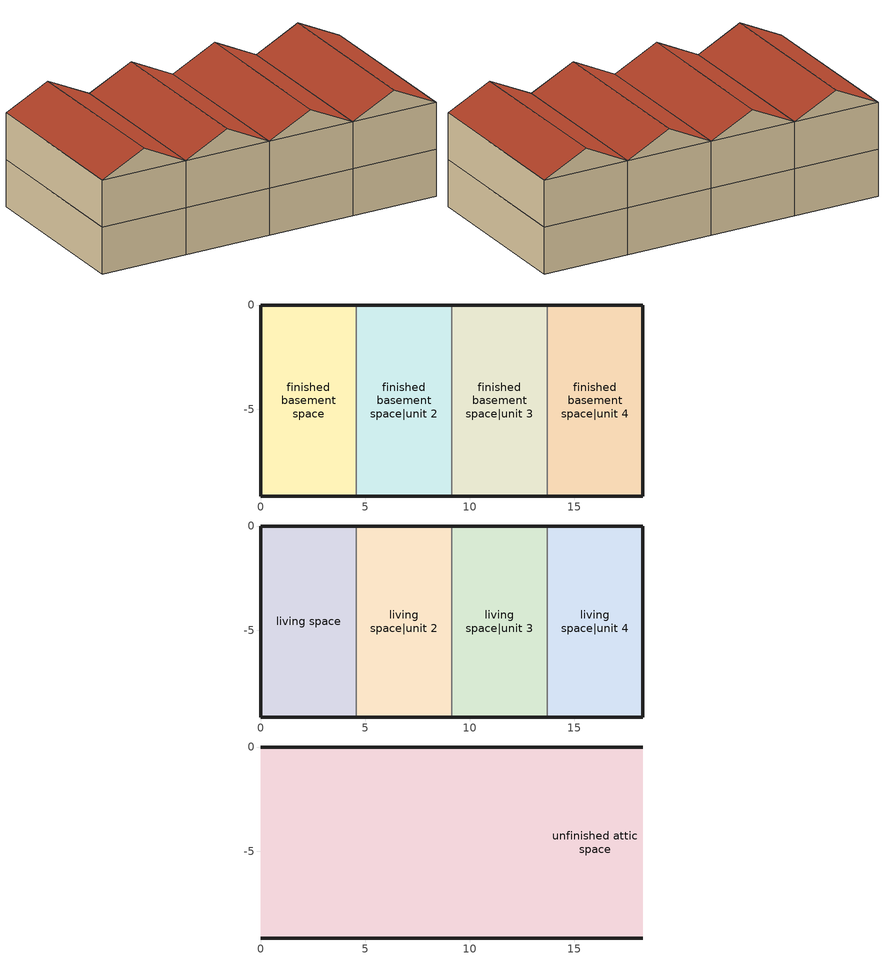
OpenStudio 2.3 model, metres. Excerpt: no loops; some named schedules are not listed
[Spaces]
finished basement space
 floor ground: 0,-9.14 0,0 4.57,0 4.57,-9.14 z-2.44
 wall ground: 4.57,0 0,0 0,-9.14 4.57,-9.14 z-2.44:0
 wall to finished basement space|unit 2: 4.57,-9.14 4.57,0 z-2.44:0
finished basement space|unit 2
 floor ground: 4.57,-9.14 4.57,0 9.14,0 9.14,-9.14 z-2.44
 wall ground: 9.14,0 4.57,0 / 4.57,-9.14 9.14,-9.14 z-2.44:0
 wall to finished basement space|unit 3: 9.14,-9.14 9.14,0 z-2.44:0
finished basement space|unit 3
 floor ground: 9.14,-9.14 9.14,0 13.72,0 13.72,-9.14 z-2.44
 wall ground: 13.72,0 9.14,0 / 9.14,-9.14 13.72,-9.14 z-2.44:0
 wall to finished basement space|unit 4: 13.72,-9.14 13.72,0 z-2.44:0
finished basement space|unit 4
 floor ground: 13.72,-9.14 13.72,0 18.29,0 18.29,-9.14 z-2.44
 wall ground: 13.72,-9.14 18.29,-9.14 18.29,0 13.72,0 z-2.44:0
living space
 floor to finished basement space: 0,-9.14 0,0 4.57,0 4.57,-9.14 z0
 wall outside: 4.57,0 0,0 0,-9.14 4.57,-9.14 z0:2.44
 wall to living space|unit 2: 4.57,-9.14 4.57,0 z0:2.44
living space|unit 2
 floor to finished basement space|unit 2: 4.57,-9.14 4.57,0 9.14,0 9.14,-9.14 z0
 wall outside: 4.57,-9.14 9.14,-9.14 / 9.14,0 4.57,0 z0:2.44
 wall to living space|unit 3: 9.14,-9.14 9.14,0 z0:2.44
living space|unit 3
 floor to finished basement space|unit 3: 9.14,-9.14 9.14,0 13.72,0 13.72,-9.14 z0
 wall outside: 9.14,-9.14 13.72,-9.14 / 13.72,0 9.14,0 z0:2.44
 wall to living space|unit 4: 13.72,-9.14 13.72,0 z0:2.44
living space|unit 4
 floor to finished basement space|unit 4: 13.72,-9.14 13.72,0 18.29,0 18.29,-9.14 z0
 wall outside: 13.72,-9.14 18.29,-9.14 18.29,0 13.72,0 z0:2.44
unfinished attic space
 floor to living space: 0,-9.14 0,0 4.57,0 4.57,-9.14 z2.44
 floor to living space|unit 2: 4.57,-9.14 4.57,0 9.14,0 9.14,-9.14 z2.44
 floor to living space|unit 3: 9.14,-9.14 9.14,0 13.72,0 13.72,-9.14 z2.44
 floor to living space|unit 4: 13.72,-9.14 13.72,0 18.29,0 18.29,-9.14 z2.44
 wall outside: 2.29,-9.14,3.58 0,-9.14,2.44 4.57,-9.14,2.44; 2.29,0,3.58 4.57,0,2.44 0,0,2.44; 6.86,0,3.58 9.14,0,2.44 4.57,0,2.44; 6.86,-9.14,3.58 4.57,-9.14,2.44 9.14,-9.14,2.44; 11.43,0,3.58 13.72,0,2.44 9.14,0,2.44; 11.43,-9.14,3.58 9.14,-9.14,2.44 13.72,-9.14,2.44; 16,0,3.58 18.29,0,2.44 13.72,0,2.44; 16,-9.14,3.58 13.72,-9.14,2.44 18.29,-9.14,2.44
 roof outside: 2.29,0,3.58 0,0,2.44 0,-9.14,2.44 2.29,-9.14,3.58; 2.29,-9.14,3.58 4.57,-9.14,2.44 4.57,0,2.44 2.29,0,3.58; 6.86,-9.14,3.58 9.14,-9.14,2.44 9.14,0,2.44 6.86,0,3.58; 6.86,0,3.58 4.57,0,2.44 4.57,-9.14,2.44 6.86,-9.14,3.58; 11.43,-9.14,3.58 13.72,-9.14,2.44 13.72,0,2.44 11.43,0,3.58; 11.43,0,3.58 9.14,0,2.44 9.14,-9.14,2.44 11.43,-9.14,3.58; 16,-9.14,3.58 18.29,-9.14,2.44 18.29,0,2.44 16,0,3.58; 16,0,3.58 13.72,0,2.44 13.72,-9.14,2.44 16,-9.14,3.58
[Schedule:Day]
residential clothes washer schedule allday319 3: 0, 50, 0, 1, 0, 0.0541508, 2, 10, 0, 2, 20, 0.0372864, 3, 20, 0, 3, 30, 0.047196, 24, 0, 0
residential clothes washer schedule allday320 3: 11, 30, 0, 11, 40, 0.0192764, 11, 50, 0.0620101, 12, 50, 0, 13, 0, 0.0436985, 17, 20, 0, 17, 30, 0.0558593, 24, 0, 0
residential clothes washer schedule allday321 3: 12, 10, 0, 12, 20, 0.0698895, 12, 30, 0.0481809, 24, 0, 0
residential clothes washer schedule allday322 3: 13, 50, 0, 14, 0, 0.0472362, 24, 0, 0
residential clothes washer schedule allday323 3; residential clothes washer schedule allday336 3; residential clothes washer schedule allday338 3; residential clothes washer schedule allday340 3; residential clothes washer schedule allday342 3; residential clothes washer schedule allday346 3; residential clothes washer schedule allday348 3; residential clothes washer schedule allday350 3; residential clothes washer schedule allday356 3; residential clothes washer schedule allday360 3; residential clothes washer schedule allday362 3; residential clothes washer schedule allday365 3: 24, 0, 0
residential clothes washer schedule allday324 3: 19, 10, 0, 19, 20, 0.0581709, 24, 0, 0
residential clothes washer schedule allday325 3: 16, 0, 0, 16, 10, 0.0321005, 24, 0, 0
residential clothes washer schedule allday326 3: 11, 40, 0, 11, 50, 0.0271357, 12, 0, 0, 12, 10, 0.0583719, 12, 20, 0.045789, 24, 0, 0
residential clothes washer schedule allday327 3: 10, 10, 0, 10, 20, 0.0033166, 24, 0, 0
residential clothes washer schedule allday328 3: 7, 50, 0, 8, 0, 0.0341307, 9, 0, 0, 9, 10, 0.019397, 12, 40, 0, 12, 50, 0.0501307, 13, 0, 0.0936281, 24, 0, 0
residential clothes washer schedule allday329 3: 19, 30, 0, 19, 40, 0.0518794, 24, 0, 0
residential clothes washer schedule allday330 3: 10, 10, 0, 10, 20, 0.0380503, 17, 40, 0, 17, 50, 0.0287236, 20, 10, 0, 20, 20, 0.0440201, 24, 0, 0
residential clothes washer schedule allday331 3: 10, 40, 0, 10, 50, 0.0260905, 11, 0, 0.003196, 11, 30, 0, 11, 40, 0.0485025, 24, 0, 0
residential clothes washer schedule allday332 3: 12, 50, 0, 13, 0, 0.0505528, 14, 0, 0, 14, 10, 0.046191, 21, 30, 0, 21, 40, 0.0541508, 24, 0, 0
residential clothes washer schedule allday333 3: 15, 10, 0, 15, 20, 0.173447, 16, 20, 0, 16, 30, 0.0155578, 16, 40, 0.0179296, 21, 40, 0, 21, 50, 0.114754, 24, 0, 0
residential clothes washer schedule allday334 3: 9, 10, 0, 9, 20, 0.0259899, 17, 20, 0, 17, 30, 0.0651658, 24, 0, 0
residential clothes washer schedule allday335 3: 11, 10, 0, 11, 20, 0.0018492, 21, 10, 0, 21, 20, 0.0919799, 21, 30, 0.036603, 24, 0, 0
residential clothes washer schedule allday337 3: 11, 0, 0, 11, 10, 0.130593, 11, 20, 0.0374271, 12, 10, 0, 12, 20, 0.0348744, 12, 30, 0.032804, 24, 0, 0
residential clothes washer schedule allday339 3: 8, 30, 0, 8, 40, 0.0551759, 24, 0, 0
residential clothes washer schedule allday341 3: 10, 0, 0, 10, 10, 0.0607839, 19, 0, 0, 19, 10, 0.0817286, 24, 0, 0
residential clothes washer schedule allday343 3: 14, 20, 0, 14, 30, 0.026995, 24, 0, 0
residential clothes washer schedule allday344 3: 12, 40, 0, 12, 50, 0.037407, 14, 0, 0, 14, 10, 0.043598, 15, 50, 0, 16, 0, 0.0526231, 17, 10, 0, 17, 20, 0.0310754, 24, 0, 0
residential clothes washer schedule allday345 3: 8, 40, 0, 8, 50, 0.0568241, 24, 0, 0
residential clothes washer schedule allday347 3: 13, 20, 0, 13, 30, 0.0603618, 14, 40, 0, 14, 50, 0.0295879, 24, 0, 0
residential clothes washer schedule allday349 3: 7, 30, 0, 7, 40, 0.0428744, 11, 50, 0, 12, 0, 0.0153769, 24, 0, 0
residential clothes washer schedule allday351 3: 19, 30, 0, 19, 40, 0.0584121, 19, 50, 0.0619095, 24, 0, 0
residential clothes washer schedule allday352 3: 4, 50, 0, 5, 0, 0.0441809, 6, 0, 0, 6, 10, 0.0905326, 16, 10, 0, 16, 20, 0.0243618, 16, 30, 0.077005, 17, 30, 0, 17, 40, 0.165789, 18, 40, 0, 18, 50, 0.0278995, 19, 0, 0.0299698, 24, 0, 0
residential clothes washer schedule allday353 3: 0, 20, 0, 0, 30, 0.0154573, 19, 30, 0, 19, 40, 0.0522613, 24, 0, 0
residential clothes washer schedule allday354 3: 8, 10, 0, 8, 20, 0.0614472, 24, 0, 0
residential clothes washer schedule allday355 3: 11, 40, 0, 11, 50, 0.102513, 12, 50, 0, 13, 0, 0.0329447, 13, 10, 0.0474372, 24, 0, 0
residential clothes washer schedule allday357 3: 15, 0, 0, 15, 10, 0.0420302, 16, 20, 0, 16, 30, 0.0640402, 16, 40, 0.0056482, 17, 40, 0, 17, 50, 0.0422111, 18, 0, 0, 18, 10, 0.0027136, 24, 0, 0
residential clothes washer schedule allday358 3: 5, 30, 0, 5, 40, 0.0040804, 7, 40, 0, 7, 50, 0.0181307, 24, 0, 0
residential clothes washer schedule allday359 3: 12, 30, 0, 12, 40, 0.0456683, 12, 50, 0.0812061, 13, 40, 0, 13, 50, 0.0711357, 14, 0, 0.0338894, 14, 10, 0.0077186, 21, 0, 0, 21, 10, 0.0262512, 24, 0, 0
residential clothes washer schedule allday361 3: 19, 40, 0, 19, 50, 0.0818492, 20, 0, 0.174834, 24, 0, 0
residential clothes washer schedule allday363 3: 7, 20, 0, 7, 30, 0.0748141, 11, 10, 0, 11, 20, 0.009608, 24, 0, 0
residential clothes washer schedule allday364 3: 7, 50, 0, 8, 0, 0.0975276, 8, 10, 0.0544121, 16, 20, 0, 16, 30, 0.052, 24, 0, 0
[Schedule:Rule] Apply Sunday=Yes; Apply Monday=Yes; Apply Tuesday=Yes; Apply Wednesday=Yes; Apply Thursday=Yes; Apply Friday=Yes; Apply Saturday=Yes; Date Specification Type=SpecificDates
Name | Schedule Ruleset | Rule Order | Day Schedule | Specific Month 1 | Specific Day 1
residential clothes washer schedule allday ruleset1 1 | residential clothes washer schedule 1 | 364 | residential clothes washer schedule allday1 1 | 1 | 1
residential clothes washer schedule allday ruleset2 1 | residential clothes washer schedule 1 | 363 | residential clothes washer schedule allday2 1 | 1 | 2
residential clothes washer schedule allday ruleset3 1 | residential clothes washer schedule 1 | 362 | residential clothes washer schedule allday3 1 | 1 | 3
residential clothes washer schedule allday ruleset4 1 | residential clothes washer schedule 1 | 361 | residential clothes washer schedule allday4 1 | 1 | 4
residential clothes washer schedule allday ruleset5 1 | residential clothes washer schedule 1 | 360 | residential clothes washer schedule allday5 1 | 1 | 5
residential clothes washer schedule allday ruleset6 1 | residential clothes washer schedule 1 | 359 | residential clothes washer schedule allday6 1 | 1 | 6
residential clothes washer schedule allday ruleset7 1 | residential clothes washer schedule 1 | 358 | residential clothes washer schedule allday7 1 | 1 | 7
residential clothes washer schedule allday ruleset8 1 | residential clothes washer schedule 1 | 357 | residential clothes washer schedule allday8 1 | 1 | 8
residential clothes washer schedule allday ruleset9 1 | residential clothes washer schedule 1 | 356 | residential clothes washer schedule allday9 1 | 1 | 9
residential clothes washer schedule allday ruleset10 1 | residential clothes washer schedule 1 | 355 | residential clothes washer schedule allday10 1 | 1 | 10
residential clothes washer schedule allday ruleset11 1 | residential clothes washer schedule 1 | 354 | residential clothes washer schedule allday11 1 | 1 | 11
residential clothes washer schedule allday ruleset12 1 | residential clothes washer schedule 1 | 353 | residential clothes washer schedule allday12 1 | 1 | 12
residential clothes washer schedule allday ruleset13 1 | residential clothes washer schedule 1 | 352 | residential clothes washer schedule allday13 1 | 1 | 13
residential clothes washer schedule allday ruleset14 1 | residential clothes washer schedule 1 | 351 | residential clothes washer schedule allday14 1 | 1 | 14
residential clothes washer schedule allday ruleset15 1 | residential clothes washer schedule 1 | 350 | residential clothes washer schedule allday15 1 | 1 | 15
residential clothes washer schedule allday ruleset16 1 | residential clothes washer schedule 1 | 349 | residential clothes washer schedule allday16 1 | 1 | 16
residential clothes washer schedule allday ruleset17 1 | residential clothes washer schedule 1 | 348 | residential clothes washer schedule allday17 1 | 1 | 17
residential clothes washer schedule allday ruleset18 1 | residential clothes washer schedule 1 | 347 | residential clothes washer schedule allday18 1 | 1 | 18
residential clothes washer schedule allday ruleset19 1 | residential clothes washer schedule 1 | 346 | residential clothes washer schedule allday19 1 | 1 | 19
residential clothes washer schedule allday ruleset20 1 | residential clothes washer schedule 1 | 345 | residential clothes washer schedule allday20 1 | 1 | 20
residential clothes washer schedule allday ruleset21 1 | residential clothes washer schedule 1 | 344 | residential clothes washer schedule allday21 1 | 1 | 21
residential clothes washer schedule allday ruleset22 1 | residential clothes washer schedule 1 | 343 | residential clothes washer schedule allday22 1 | 1 | 22
residential clothes washer schedule allday ruleset23 1 | residential clothes washer schedule 1 | 342 | residential clothes washer schedule allday23 1 | 1 | 23
residential clothes washer schedule allday ruleset24 1 | residential clothes washer schedule 1 | 341 | residential clothes washer schedule allday24 1 | 1 | 24
residential clothes washer schedule allday ruleset25 1 | residential clothes washer schedule 1 | 340 | residential clothes washer schedule allday25 1 | 1 | 25
residential clothes washer schedule allday ruleset26 1 | residential clothes washer schedule 1 | 339 | residential clothes washer schedule allday26 1 | 1 | 26
residential clothes washer schedule allday ruleset27 1 | residential clothes washer schedule 1 | 338 | residential clothes washer schedule allday27 1 | 1 | 27
residential clothes washer schedule allday ruleset28 1 | residential clothes washer schedule 1 | 337 | residential clothes washer schedule allday28 1 | 1 | 28
residential clothes washer schedule allday ruleset29 1 | residential clothes washer schedule 1 | 336 | residential clothes washer schedule allday29 1 | 1 | 29
residential clothes washer schedule allday ruleset30 1 | residential clothes washer schedule 1 | 335 | residential clothes washer schedule allday30 1 | 1 | 30
residential clothes washer schedule allday ruleset31 1 | residential clothes washer schedule 1 | 334 | residential clothes washer schedule allday31 1 | 1 | 31
residential clothes washer schedule allday ruleset32 1 | residential clothes washer schedule 1 | 333 | residential clothes washer schedule allday32 1 | 2 | 1
residential clothes washer schedule allday ruleset33 1 | residential clothes washer schedule 1 | 332 | residential clothes washer schedule allday33 1 | 2 | 2
residential clothes washer schedule allday ruleset34 1 | residential clothes washer schedule 1 | 331 | residential clothes washer schedule allday34 1 | 2 | 3
residential clothes washer schedule allday ruleset35 1 | residential clothes washer schedule 1 | 330 | residential clothes washer schedule allday35 1 | 2 | 4
residential clothes washer schedule allday ruleset36 1 | residential clothes washer schedule 1 | 329 | residential clothes washer schedule allday36 1 | 2 | 5
residential clothes washer schedule allday ruleset37 1 | residential clothes washer schedule 1 | 328 | residential clothes washer schedule allday37 1 | 2 | 6
residential clothes washer schedule allday ruleset38 1 | residential clothes washer schedule 1 | 327 | residential clothes washer schedule allday38 1 | 2 | 7
residential clothes washer schedule allday ruleset39 1 | residential clothes washer schedule 1 | 326 | residential clothes washer schedule allday39 1 | 2 | 8
residential clothes washer schedule allday ruleset40 1 | residential clothes washer schedule 1 | 325 | residential clothes washer schedule allday40 1 | 2 | 9
residential clothes washer schedule allday ruleset41 1 | residential clothes washer schedule 1 | 324 | residential clothes washer schedule allday41 1 | 2 | 10
residential clothes washer schedule allday ruleset42 1 | residential clothes washer schedule 1 | 323 | residential clothes washer schedule allday42 1 | 2 | 11
residential clothes washer schedule allday ruleset43 1 | residential clothes washer schedule 1 | 322 | residential clothes washer schedule allday43 1 | 2 | 12
residential clothes washer schedule allday ruleset44 1 | residential clothes washer schedule 1 | 321 | residential clothes washer schedule allday44 1 | 2 | 13
residential clothes washer schedule allday ruleset45 1 | residential clothes washer schedule 1 | 320 | residential clothes washer schedule allday45 1 | 2 | 14
residential clothes washer schedule allday ruleset46 1 | residential clothes washer schedule 1 | 319 | residential clothes washer schedule allday46 1 | 2 | 15
residential clothes washer schedule allday ruleset47 1 | residential clothes washer schedule 1 | 318 | residential clothes washer schedule allday47 1 | 2 | 16
residential clothes washer schedule allday ruleset48 1 | residential clothes washer schedule 1 | 317 | residential clothes washer schedule allday48 1 | 2 | 17
residential clothes washer schedule allday ruleset49 1 | residential clothes washer schedule 1 | 316 | residential clothes washer schedule allday49 1 | 2 | 18
residential clothes washer schedule allday ruleset50 1 | residential clothes washer schedule 1 | 315 | residential clothes washer schedule allday50 1 | 2 | 19
residential clothes washer schedule allday ruleset51 1 | residential clothes washer schedule 1 | 314 | residential clothes washer schedule allday51 1 | 2 | 20
residential clothes washer schedule allday ruleset52 1 | residential clothes washer schedule 1 | 313 | residential clothes washer schedule allday52 1 | 2 | 21
residential clothes washer schedule allday ruleset53 1 | residential clothes washer schedule 1 | 312 | residential clothes washer schedule allday53 1 | 2 | 22
residential clothes washer schedule allday ruleset54 1 | residential clothes washer schedule 1 | 311 | residential clothes washer schedule allday54 1 | 2 | 23
residential clothes washer schedule allday ruleset55 1 | residential clothes washer schedule 1 | 310 | residential clothes washer schedule allday55 1 | 2 | 24
residential clothes washer schedule allday ruleset56 1 | residential clothes washer schedule 1 | 309 | residential clothes washer schedule allday56 1 | 2 | 25
residential clothes washer schedule allday ruleset57 1 | residential clothes washer schedule 1 | 308 | residential clothes washer schedule allday57 1 | 2 | 26
residential clothes washer schedule allday ruleset58 1 | residential clothes washer schedule 1 | 307 | residential clothes washer schedule allday58 1 | 2 | 27
residential clothes washer schedule allday ruleset59 1 | residential clothes washer schedule 1 | 306 | residential clothes washer schedule allday59 1 | 2 | 28
residential clothes washer schedule allday ruleset60 1 | residential clothes washer schedule 1 | 305 | residential clothes washer schedule allday60 1 | 3 | 1
residential clothes washer schedule allday ruleset61 1 | residential clothes washer schedule 1 | 304 | residential clothes washer schedule allday61 1 | 3 | 2
residential clothes washer schedule allday ruleset62 1 | residential clothes washer schedule 1 | 303 | residential clothes washer schedule allday62 1 | 3 | 3
residential clothes washer schedule allday ruleset63 1 | residential clothes washer schedule 1 | 302 | residential clothes washer schedule allday63 1 | 3 | 4
residential clothes washer schedule allday ruleset64 1 | residential clothes washer schedule 1 | 301 | residential clothes washer schedule allday64 1 | 3 | 5
residential clothes washer schedule allday ruleset65 1 | residential clothes washer schedule 1 | 300 | residential clothes washer schedule allday65 1 | 3 | 6
residential clothes washer schedule allday ruleset66 1 | residential clothes washer schedule 1 | 299 | residential clothes washer schedule allday66 1 | 3 | 7
residential clothes washer schedule allday ruleset67 1 | residential clothes washer schedule 1 | 298 | residential clothes washer schedule allday67 1 | 3 | 8
residential clothes washer schedule allday ruleset68 1 | residential clothes washer schedule 1 | 297 | residential clothes washer schedule allday68 1 | 3 | 9
residential clothes washer schedule allday ruleset69 1 | residential clothes washer schedule 1 | 296 | residential clothes washer schedule allday69 1 | 3 | 10
residential clothes washer schedule allday ruleset70 1 | residential clothes washer schedule 1 | 295 | residential clothes washer schedule allday70 1 | 3 | 11
residential clothes washer schedule allday ruleset71 1 | residential clothes washer schedule 1 | 294 | residential clothes washer schedule allday71 1 | 3 | 12
residential clothes washer schedule allday ruleset72 1 | residential clothes washer schedule 1 | 293 | residential clothes washer schedule allday72 1 | 3 | 13
residential clothes washer schedule allday ruleset73 1 | residential clothes washer schedule 1 | 292 | residential clothes washer schedule allday73 1 | 3 | 14
residential clothes washer schedule allday ruleset74 1 | residential clothes washer schedule 1 | 291 | residential clothes washer schedule allday74 1 | 3 | 15
residential clothes washer schedule allday ruleset75 1 | residential clothes washer schedule 1 | 290 | residential clothes washer schedule allday75 1 | 3 | 16
residential clothes washer schedule allday ruleset76 1 | residential clothes washer schedule 1 | 289 | residential clothes washer schedule allday76 1 | 3 | 17
residential clothes washer schedule allday ruleset77 1 | residential clothes washer schedule 1 | 288 | residential clothes washer schedule allday77 1 | 3 | 18
residential clothes washer schedule allday ruleset78 1 | residential clothes washer schedule 1 | 287 | residential clothes washer schedule allday78 1 | 3 | 19
residential clothes washer schedule allday ruleset79 1 | residential clothes washer schedule 1 | 286 | residential clothes washer schedule allday79 1 | 3 | 20
residential clothes washer schedule allday ruleset80 1 | residential clothes washer schedule 1 | 285 | residential clothes washer schedule allday80 1 | 3 | 21
residential clothes washer schedule allday ruleset81 1 | residential clothes washer schedule 1 | 284 | residential clothes washer schedule allday81 1 | 3 | 22
residential clothes washer schedule allday ruleset82 1 | residential clothes washer schedule 1 | 283 | residential clothes washer schedule allday82 1 | 3 | 23
residential clothes washer schedule allday ruleset83 1 | residential clothes washer schedule 1 | 282 | residential clothes washer schedule allday83 1 | 3 | 24
residential clothes washer schedule allday ruleset84 1 | residential clothes washer schedule 1 | 281 | residential clothes washer schedule allday84 1 | 3 | 25
residential clothes washer schedule allday ruleset85 1 | residential clothes washer schedule 1 | 280 | residential clothes washer schedule allday85 1 | 3 | 26
residential clothes washer schedule allday ruleset86 1 | residential clothes washer schedule 1 | 279 | residential clothes washer schedule allday86 1 | 3 | 27
residential clothes washer schedule allday ruleset87 1 | residential clothes washer schedule 1 | 278 | residential clothes washer schedule allday87 1 | 3 | 28
residential clothes washer schedule allday ruleset88 1 | residential clothes washer schedule 1 | 277 | residential clothes washer schedule allday88 1 | 3 | 29
residential clothes washer schedule allday ruleset89 1 | residential clothes washer schedule 1 | 276 | residential clothes washer schedule allday89 1 | 3 | 30
residential clothes washer schedule allday ruleset90 1 | residential clothes washer schedule 1 | 275 | residential clothes washer schedule allday90 1 | 3 | 31
residential clothes washer schedule allday ruleset91 1 | residential clothes washer schedule 1 | 274 | residential clothes washer schedule allday91 1 | 4 | 1
residential clothes washer schedule allday ruleset92 1 | residential clothes washer schedule 1 | 273 | residential clothes washer schedule allday92 1 | 4 | 2
residential clothes washer schedule allday ruleset93 1 | residential clothes washer schedule 1 | 272 | residential clothes washer schedule allday93 1 | 4 | 3
residential clothes washer schedule allday ruleset94 1 | residential clothes washer schedule 1 | 271 | residential clothes washer schedule allday94 1 | 4 | 4
residential clothes washer schedule allday ruleset95 1 | residential clothes washer schedule 1 | 270 | residential clothes washer schedule allday95 1 | 4 | 5
residential clothes washer schedule allday ruleset96 1 | residential clothes washer schedule 1 | 269 | residential clothes washer schedule allday96 1 | 4 | 6
residential clothes washer schedule allday ruleset97 1 | residential clothes washer schedule 1 | 268 | residential clothes washer schedule allday97 1 | 4 | 7
residential clothes washer schedule allday ruleset98 1 | residential clothes washer schedule 1 | 267 | residential clothes washer schedule allday98 1 | 4 | 8
residential clothes washer schedule allday ruleset99 1 | residential clothes washer schedule 1 | 266 | residential clothes washer schedule allday99 1 | 4 | 9
residential clothes washer schedule allday ruleset100 1 | residential clothes washer schedule 1 | 265 | residential clothes washer schedule allday100 1 | 4 | 10
residential clothes washer schedule allday ruleset101 1 | residential clothes washer schedule 1 | 264 | residential clothes washer schedule allday101 1 | 4 | 11
residential clothes washer schedule allday ruleset102 1 | residential clothes washer schedule 1 | 263 | residential clothes washer schedule allday102 1 | 4 | 12
residential clothes washer schedule allday ruleset103 1 | residential clothes washer schedule 1 | 262 | residential clothes washer schedule allday103 1 | 4 | 13
residential clothes washer schedule allday ruleset104 1 | residential clothes washer schedule 1 | 261 | residential clothes washer schedule allday104 1 | 4 | 14
residential clothes washer schedule allday ruleset105 1 | residential clothes washer schedule 1 | 260 | residential clothes washer schedule allday105 1 | 4 | 15
residential clothes washer schedule allday ruleset106 1 | residential clothes washer schedule 1 | 259 | residential clothes washer schedule allday106 1 | 4 | 16
residential clothes washer schedule allday ruleset107 1 | residential clothes washer schedule 1 | 258 | residential clothes washer schedule allday107 1 | 4 | 17
residential clothes washer schedule allday ruleset108 1 | residential clothes washer schedule 1 | 257 | residential clothes washer schedule allday108 1 | 4 | 18
residential clothes washer schedule allday ruleset109 1 | residential clothes washer schedule 1 | 256 | residential clothes washer schedule allday109 1 | 4 | 19
residential clothes washer schedule allday ruleset110 1 | residential clothes washer schedule 1 | 255 | residential clothes washer schedule allday110 1 | 4 | 20
residential clothes washer schedule allday ruleset111 1 | residential clothes washer schedule 1 | 254 | residential clothes washer schedule allday111 1 | 4 | 21
residential clothes washer schedule allday ruleset112 1 | residential clothes washer schedule 1 | 253 | residential clothes washer schedule allday112 1 | 4 | 22
residential clothes washer schedule allday ruleset113 1 | residential clothes washer schedule 1 | 252 | residential clothes washer schedule allday113 1 | 4 | 23
residential clothes washer schedule allday ruleset114 1 | residential clothes washer schedule 1 | 251 | residential clothes washer schedule allday114 1 | 4 | 24
residential clothes washer schedule allday ruleset115 1 | residential clothes washer schedule 1 | 250 | residential clothes washer schedule allday115 1 | 4 | 25
residential clothes washer schedule allday ruleset116 1 | residential clothes washer schedule 1 | 249 | residential clothes washer schedule allday116 1 | 4 | 26
residential clothes washer schedule allday ruleset117 1 | residential clothes washer schedule 1 | 248 | residential clothes washer schedule allday117 1 | 4 | 27
residential clothes washer schedule allday ruleset118 1 | residential clothes washer schedule 1 | 247 | residential clothes washer schedule allday118 1 | 4 | 28
residential clothes washer schedule allday ruleset119 1 | residential clothes washer schedule 1 | 246 | residential clothes washer schedule allday119 1 | 4 | 29
residential clothes washer schedule allday ruleset120 1 | residential clothes washer schedule 1 | 245 | residential clothes washer schedule allday120 1 | 4 | 30
residential clothes washer schedule allday ruleset121 1 | residential clothes washer schedule 1 | 244 | residential clothes washer schedule allday121 1 | 5 | 1
residential clothes washer schedule allday ruleset122 1 | residential clothes washer schedule 1 | 243 | residential clothes washer schedule allday122 1 | 5 | 2
residential clothes washer schedule allday ruleset123 1 | residential clothes washer schedule 1 | 242 | residential clothes washer schedule allday123 1 | 5 | 3
residential clothes washer schedule allday ruleset124 1 | residential clothes washer schedule 1 | 241 | residential clothes washer schedule allday124 1 | 5 | 4
residential clothes washer schedule allday ruleset125 1 | residential clothes washer schedule 1 | 240 | residential clothes washer schedule allday125 1 | 5 | 5
residential clothes washer schedule allday ruleset126 1 | residential clothes washer schedule 1 | 239 | residential clothes washer schedule allday126 1 | 5 | 6
residential clothes washer schedule allday ruleset127 1 | residential clothes washer schedule 1 | 238 | residential clothes washer schedule allday127 1 | 5 | 7
residential clothes washer schedule allday ruleset128 1 | residential clothes washer schedule 1 | 237 | residential clothes washer schedule allday128 1 | 5 | 8
residential clothes washer schedule allday ruleset129 1 | residential clothes washer schedule 1 | 236 | residential clothes washer schedule allday129 1 | 5 | 9
residential clothes washer schedule allday ruleset130 1 | residential clothes washer schedule 1 | 235 | residential clothes washer schedule allday130 1 | 5 | 10
residential clothes washer schedule allday ruleset131 1 | residential clothes washer schedule 1 | 234 | residential clothes washer schedule allday131 1 | 5 | 11
residential clothes washer schedule allday ruleset132 1 | residential clothes washer schedule 1 | 233 | residential clothes washer schedule allday132 1 | 5 | 12
residential clothes washer schedule allday ruleset133 1 | residential clothes washer schedule 1 | 232 | residential clothes washer schedule allday133 1 | 5 | 13
residential clothes washer schedule allday ruleset134 1 | residential clothes washer schedule 1 | 231 | residential clothes washer schedule allday134 1 | 5 | 14
residential clothes washer schedule allday ruleset135 1 | residential clothes washer schedule 1 | 230 | residential clothes washer schedule allday135 1 | 5 | 15
residential clothes washer schedule allday ruleset136 1 | residential clothes washer schedule 1 | 229 | residential clothes washer schedule allday136 1 | 5 | 16
residential clothes washer schedule allday ruleset137 1 | residential clothes washer schedule 1 | 228 | residential clothes washer schedule allday137 1 | 5 | 17
residential clothes washer schedule allday ruleset138 1 | residential clothes washer schedule 1 | 227 | residential clothes washer schedule allday138 1 | 5 | 18
residential clothes washer schedule allday ruleset139 1 | residential clothes washer schedule 1 | 226 | residential clothes washer schedule allday139 1 | 5 | 19
residential clothes washer schedule allday ruleset140 1 | residential clothes washer schedule 1 | 225 | residential clothes washer schedule allday140 1 | 5 | 20
residential clothes washer schedule allday ruleset141 1 | residential clothes washer schedule 1 | 224 | residential clothes washer schedule allday141 1 | 5 | 21
residential clothes washer schedule allday ruleset142 1 | residential clothes washer schedule 1 | 223 | residential clothes washer schedule allday142 1 | 5 | 22
residential clothes washer schedule allday ruleset143 1 | residential clothes washer schedule 1 | 222 | residential clothes washer schedule allday143 1 | 5 | 23
residential clothes washer schedule allday ruleset144 1 | residential clothes washer schedule 1 | 221 | residential clothes washer schedule allday144 1 | 5 | 24
residential clothes washer schedule allday ruleset145 1 | residential clothes washer schedule 1 | 220 | residential clothes washer schedule allday145 1 | 5 | 25
residential clothes washer schedule allday ruleset146 1 | residential clothes washer schedule 1 | 219 | residential clothes washer schedule allday146 1 | 5 | 26
residential clothes washer schedule allday ruleset147 1 | residential clothes washer schedule 1 | 218 | residential clothes washer schedule allday147 1 | 5 | 27
residential clothes washer schedule allday ruleset148 1 | residential clothes washer schedule 1 | 217 | residential clothes washer schedule allday148 1 | 5 | 28
residential clothes washer schedule allday ruleset149 1 | residential clothes washer schedule 1 | 216 | residential clothes washer schedule allday149 1 | 5 | 29
residential clothes washer schedule allday ruleset150 1 | residential clothes washer schedule 1 | 215 | residential clothes washer schedule allday150 1 | 5 | 30
residential clothes washer schedule allday ruleset151 1 | residential clothes washer schedule 1 | 214 | residential clothes washer schedule allday151 1 | 5 | 31
residential clothes washer schedule allday ruleset152 1 | residential clothes washer schedule 1 | 213 | residential clothes washer schedule allday152 1 | 6 | 1
residential clothes washer schedule allday ruleset153 1 | residential clothes washer schedule 1 | 212 | residential clothes washer schedule allday153 1 | 6 | 2
residential clothes washer schedule allday ruleset154 1 | residential clothes washer schedule 1 | 211 | residential clothes washer schedule allday154 1 | 6 | 3
residential clothes washer schedule allday ruleset155 1 | residential clothes washer schedule 1 | 210 | residential clothes washer schedule allday155 1 | 6 | 4
residential clothes washer schedule allday ruleset156 1 | residential clothes washer schedule 1 | 209 | residential clothes washer schedule allday156 1 | 6 | 5
residential clothes washer schedule allday ruleset157 1 | residential clothes washer schedule 1 | 208 | residential clothes washer schedule allday157 1 | 6 | 6
residential clothes washer schedule allday ruleset158 1 | residential clothes washer schedule 1 | 207 | residential clothes washer schedule allday158 1 | 6 | 7
residential clothes washer schedule allday ruleset159 1 | residential clothes washer schedule 1 | 206 | residential clothes washer schedule allday159 1 | 6 | 8
residential clothes washer schedule allday ruleset160 1 | residential clothes washer schedule 1 | 205 | residential clothes washer schedule allday160 1 | 6 | 9
residential clothes washer schedule allday ruleset161 1 | residential clothes washer schedule 1 | 204 | residential clothes washer schedule allday161 1 | 6 | 10
residential clothes washer schedule allday ruleset162 1 | residential clothes washer schedule 1 | 203 | residential clothes washer schedule allday162 1 | 6 | 11
residential clothes washer schedule allday ruleset163 1 | residential clothes washer schedule 1 | 202 | residential clothes washer schedule allday163 1 | 6 | 12
residential clothes washer schedule allday ruleset164 1 | residential clothes washer schedule 1 | 201 | residential clothes washer schedule allday164 1 | 6 | 13
residential clothes washer schedule allday ruleset165 1 | residential clothes washer schedule 1 | 200 | residential clothes washer schedule allday165 1 | 6 | 14
residential clothes washer schedule allday ruleset166 1 | residential clothes washer schedule 1 | 199 | residential clothes washer schedule allday166 1 | 6 | 15
residential clothes washer schedule allday ruleset167 1 | residential clothes washer schedule 1 | 198 | residential clothes washer schedule allday167 1 | 6 | 16
residential clothes washer schedule allday ruleset168 1 | residential clothes washer schedule 1 | 197 | residential clothes washer schedule allday168 1 | 6 | 17
residential clothes washer schedule allday ruleset169 1 | residential clothes washer schedule 1 | 196 | residential clothes washer schedule allday169 1 | 6 | 18
residential clothes washer schedule allday ruleset170 1 | residential clothes washer schedule 1 | 195 | residential clothes washer schedule allday170 1 | 6 | 19
residential clothes washer schedule allday ruleset171 1 | residential clothes washer schedule 1 | 194 | residential clothes washer schedule allday171 1 | 6 | 20
residential clothes washer schedule allday ruleset172 1 | residential clothes washer schedule 1 | 193 | residential clothes washer schedule allday172 1 | 6 | 21
residential clothes washer schedule allday ruleset173 1 | residential clothes washer schedule 1 | 192 | residential clothes washer schedule allday173 1 | 6 | 22
residential clothes washer schedule allday ruleset174 1 | residential clothes washer schedule 1 | 191 | residential clothes washer schedule allday174 1 | 6 | 23
residential clothes washer schedule allday ruleset175 1 | residential clothes washer schedule 1 | 190 | residential clothes washer schedule allday175 1 | 6 | 24
residential clothes washer schedule allday ruleset176 1 | residential clothes washer schedule 1 | 189 | residential clothes washer schedule allday176 1 | 6 | 25
residential clothes washer schedule allday ruleset177 1 | residential clothes washer schedule 1 | 188 | residential clothes washer schedule allday177 1 | 6 | 26
residential clothes washer schedule allday ruleset178 1 | residential clothes washer schedule 1 | 187 | residential clothes washer schedule allday178 1 | 6 | 27
residential clothes washer schedule allday ruleset179 1 | residential clothes washer schedule 1 | 186 | residential clothes washer schedule allday179 1 | 6 | 28
residential clothes washer schedule allday ruleset180 1 | residential clothes washer schedule 1 | 185 | residential clothes washer schedule allday180 1 | 6 | 29
residential clothes washer schedule allday ruleset181 1 | residential clothes washer schedule 1 | 184 | residential clothes washer schedule allday181 1 | 6 | 30
residential clothes washer schedule allday ruleset182 1 | residential clothes washer schedule 1 | 183 | residential clothes washer schedule allday182 1 | 7 | 1
residential clothes washer schedule allday ruleset183 1 | residential clothes washer schedule 1 | 182 | residential clothes washer schedule allday183 1 | 7 | 2
residential clothes washer schedule allday ruleset184 1 | residential clothes washer schedule 1 | 181 | residential clothes washer schedule allday184 1 | 7 | 3
residential clothes washer schedule allday ruleset185 1 | residential clothes washer schedule 1 | 180 | residential clothes washer schedule allday185 1 | 7 | 4
residential clothes washer schedule allday ruleset186 1 | residential clothes washer schedule 1 | 179 | residential clothes washer schedule allday186 1 | 7 | 5
residential clothes washer schedule allday ruleset187 1 | residential clothes washer schedule 1 | 178 | residential clothes washer schedule allday187 1 | 7 | 6
residential clothes washer schedule allday ruleset188 1 | residential clothes washer schedule 1 | 177 | residential clothes washer schedule allday188 1 | 7 | 7
residential clothes washer schedule allday ruleset189 1 | residential clothes washer schedule 1 | 176 | residential clothes washer schedule allday189 1 | 7 | 8
residential clothes washer schedule allday ruleset190 1 | residential clothes washer schedule 1 | 175 | residential clothes washer schedule allday190 1 | 7 | 9
residential clothes washer schedule allday ruleset191 1 | residential clothes washer schedule 1 | 174 | residential clothes washer schedule allday191 1 | 7 | 10
residential clothes washer schedule allday ruleset192 1 | residential clothes washer schedule 1 | 173 | residential clothes washer schedule allday192 1 | 7 | 11
residential clothes washer schedule allday ruleset193 1 | residential clothes washer schedule 1 | 172 | residential clothes washer schedule allday193 1 | 7 | 12
residential clothes washer schedule allday ruleset194 1 | residential clothes washer schedule 1 | 171 | residential clothes washer schedule allday194 1 | 7 | 13
residential clothes washer schedule allday ruleset195 1 | residential clothes washer schedule 1 | 170 | residential clothes washer schedule allday195 1 | 7 | 14
residential clothes washer schedule allday ruleset196 1 | residential clothes washer schedule 1 | 169 | residential clothes washer schedule allday196 1 | 7 | 15
residential clothes washer schedule allday ruleset197 1 | residential clothes washer schedule 1 | 168 | residential clothes washer schedule allday197 1 | 7 | 16
residential clothes washer schedule allday ruleset198 1 | residential clothes washer schedule 1 | 167 | residential clothes washer schedule allday198 1 | 7 | 17
residential clothes washer schedule allday ruleset199 1 | residential clothes washer schedule 1 | 166 | residential clothes washer schedule allday199 1 | 7 | 18
residential clothes washer schedule allday ruleset200 1 | residential clothes washer schedule 1 | 165 | residential clothes washer schedule allday200 1 | 7 | 19
residential clothes washer schedule allday ruleset201 1 | residential clothes washer schedule 1 | 164 | residential clothes washer schedule allday201 1 | 7 | 20
residential clothes washer schedule allday ruleset202 1 | residential clothes washer schedule 1 | 163 | residential clothes washer schedule allday202 1 | 7 | 21
residential clothes washer schedule allday ruleset203 1 | residential clothes washer schedule 1 | 162 | residential clothes washer schedule allday203 1 | 7 | 22
residential clothes washer schedule allday ruleset204 1 | residential clothes washer schedule 1 | 161 | residential clothes washer schedule allday204 1 | 7 | 23
residential clothes washer schedule allday ruleset205 1 | residential clothes washer schedule 1 | 160 | residential clothes washer schedule allday205 1 | 7 | 24
residential clothes washer schedule allday ruleset206 1 | residential clothes washer schedule 1 | 159 | residential clothes washer schedule allday206 1 | 7 | 25
residential clothes washer schedule allday ruleset207 1 | residential clothes washer schedule 1 | 158 | residential clothes washer schedule allday207 1 | 7 | 26
residential clothes washer schedule allday ruleset208 1 | residential clothes washer schedule 1 | 157 | residential clothes washer schedule allday208 1 | 7 | 27
residential clothes washer schedule allday ruleset209 1 | residential clothes washer schedule 1 | 156 | residential clothes washer schedule allday209 1 | 7 | 28
residential clothes washer schedule allday ruleset210 1 | residential clothes washer schedule 1 | 155 | residential clothes washer schedule allday210 1 | 7 | 29
residential clothes washer schedule allday ruleset211 1 | residential clothes washer schedule 1 | 154 | residential clothes washer schedule allday211 1 | 7 | 30
residential clothes washer schedule allday ruleset212 1 | residential clothes washer schedule 1 | 153 | residential clothes washer schedule allday212 1 | 7 | 31
residential clothes washer schedule allday ruleset213 1 | residential clothes washer schedule 1 | 152 | residential clothes washer schedule allday213 1 | 8 | 1
residential clothes washer schedule allday ruleset214 1 | residential clothes washer schedule 1 | 151 | residential clothes washer schedule allday214 1 | 8 | 2
residential clothes washer schedule allday ruleset215 1 | residential clothes washer schedule 1 | 150 | residential clothes washer schedule allday215 1 | 8 | 3
residential clothes washer schedule allday ruleset216 1 | residential clothes washer schedule 1 | 149 | residential clothes washer schedule allday216 1 | 8 | 4
residential clothes washer schedule allday ruleset217 1 | residential clothes washer schedule 1 | 148 | residential clothes washer schedule allday217 1 | 8 | 5
residential clothes washer schedule allday ruleset218 1 | residential clothes washer schedule 1 | 147 | residential clothes washer schedule allday218 1 | 8 | 6
residential clothes washer schedule allday ruleset219 1 | residential clothes washer schedule 1 | 146 | residential clothes washer schedule allday219 1 | 8 | 7
residential clothes washer schedule allday ruleset220 1 | residential clothes washer schedule 1 | 145 | residential clothes washer schedule allday220 1 | 8 | 8
residential clothes washer schedule allday ruleset221 1 | residential clothes washer schedule 1 | 144 | residential clothes washer schedule allday221 1 | 8 | 9
residential clothes washer schedule allday ruleset222 1 | residential clothes washer schedule 1 | 143 | residential clothes washer schedule allday222 1 | 8 | 10
residential clothes washer schedule allday ruleset223 1 | residential clothes washer schedule 1 | 142 | residential clothes washer schedule allday223 1 | 8 | 11
residential clothes washer schedule allday ruleset224 1 | residential clothes washer schedule 1 | 141 | residential clothes washer schedule allday224 1 | 8 | 12
residential clothes washer schedule allday ruleset225 1 | residential clothes washer schedule 1 | 140 | residential clothes washer schedule allday225 1 | 8 | 13
residential clothes washer schedule allday ruleset226 1 | residential clothes washer schedule 1 | 139 | residential clothes washer schedule allday226 1 | 8 | 14
residential clothes washer schedule allday ruleset227 1 | residential clothes washer schedule 1 | 138 | residential clothes washer schedule allday227 1 | 8 | 15
residential clothes washer schedule allday ruleset228 1 | residential clothes washer schedule 1 | 137 | residential clothes washer schedule allday228 1 | 8 | 16
residential clothes washer schedule allday ruleset229 1 | residential clothes washer schedule 1 | 136 | residential clothes washer schedule allday229 1 | 8 | 17
residential clothes washer schedule allday ruleset230 1 | residential clothes washer schedule 1 | 135 | residential clothes washer schedule allday230 1 | 8 | 18
residential clothes washer schedule allday ruleset231 1 | residential clothes washer schedule 1 | 134 | residential clothes washer schedule allday231 1 | 8 | 19
residential clothes washer schedule allday ruleset232 1 | residential clothes washer schedule 1 | 133 | residential clothes washer schedule allday232 1 | 8 | 20
residential clothes washer schedule allday ruleset233 1 | residential clothes washer schedule 1 | 132 | residential clothes washer schedule allday233 1 | 8 | 21
residential clothes washer schedule allday ruleset234 1 | residential clothes washer schedule 1 | 131 | residential clothes washer schedule allday234 1 | 8 | 22
residential clothes washer schedule allday ruleset235 1 | residential clothes washer schedule 1 | 130 | residential clothes washer schedule allday235 1 | 8 | 23
residential clothes washer schedule allday ruleset236 1 | residential clothes washer schedule 1 | 129 | residential clothes washer schedule allday236 1 | 8 | 24
residential clothes washer schedule allday ruleset237 1 | residential clothes washer schedule 1 | 128 | residential clothes washer schedule allday237 1 | 8 | 25
residential clothes washer schedule allday ruleset238 1 | residential clothes washer schedule 1 | 127 | residential clothes washer schedule allday238 1 | 8 | 26
residential clothes washer schedule allday ruleset239 1 | residential clothes washer schedule 1 | 126 | residential clothes washer schedule allday239 1 | 8 | 27
residential clothes washer schedule allday ruleset240 1 | residential clothes washer schedule 1 | 125 | residential clothes washer schedule allday240 1 | 8 | 28
residential clothes washer schedule allday ruleset241 1 | residential clothes washer schedule 1 | 124 | residential clothes washer schedule allday241 1 | 8 | 29
residential clothes washer schedule allday ruleset242 1 | residential clothes washer schedule 1 | 123 | residential clothes washer schedule allday242 1 | 8 | 30
residential clothes washer schedule allday ruleset243 1 | residential clothes washer schedule 1 | 122 | residential clothes washer schedule allday243 1 | 8 | 31
residential clothes washer schedule allday ruleset244 1 | residential clothes washer schedule 1 | 121 | residential clothes washer schedule allday244 1 | 9 | 1
residential clothes washer schedule allday ruleset245 1 | residential clothes washer schedule 1 | 120 | residential clothes washer schedule allday245 1 | 9 | 2
residential clothes washer schedule allday ruleset246 1 | residential clothes washer schedule 1 | 119 | residential clothes washer schedule allday246 1 | 9 | 3
residential clothes washer schedule allday ruleset247 1 | residential clothes washer schedule 1 | 118 | residential clothes washer schedule allday247 1 | 9 | 4
residential clothes washer schedule allday ruleset248 1 | residential clothes washer schedule 1 | 117 | residential clothes washer schedule allday248 1 | 9 | 5
residential clothes washer schedule allday ruleset249 1 | residential clothes washer schedule 1 | 116 | residential clothes washer schedule allday249 1 | 9 | 6
residential clothes washer schedule allday ruleset250 1 | residential clothes washer schedule 1 | 115 | residential clothes washer schedule allday250 1 | 9 | 7
residential clothes washer schedule allday ruleset251 1 | residential clothes washer schedule 1 | 114 | residential clothes washer schedule allday251 1 | 9 | 8
residential clothes washer schedule allday ruleset252 1 | residential clothes washer schedule 1 | 113 | residential clothes washer schedule allday252 1 | 9 | 9
residential clothes washer schedule allday ruleset253 1 | residential clothes washer schedule 1 | 112 | residential clothes washer schedule allday253 1 | 9 | 10
residential clothes washer schedule allday ruleset254 1 | residential clothes washer schedule 1 | 111 | residential clothes washer schedule allday254 1 | 9 | 11
residential clothes washer schedule allday ruleset255 1 | residential clothes washer schedule 1 | 110 | residential clothes washer schedule allday255 1 | 9 | 12
residential clothes washer schedule allday ruleset256 1 | residential clothes washer schedule 1 | 109 | residential clothes washer schedule allday256 1 | 9 | 13
residential clothes washer schedule allday ruleset257 1 | residential clothes washer schedule 1 | 108 | residential clothes washer schedule allday257 1 | 9 | 14
residential clothes washer schedule allday ruleset258 1 | residential clothes washer schedule 1 | 107 | residential clothes washer schedule allday258 1 | 9 | 15
residential clothes washer schedule allday ruleset259 1 | residential clothes washer schedule 1 | 106 | residential clothes washer schedule allday259 1 | 9 | 16
residential clothes washer schedule allday ruleset260 1 | residential clothes washer schedule 1 | 105 | residential clothes washer schedule allday260 1 | 9 | 17
residential clothes washer schedule allday ruleset261 1 | residential clothes washer schedule 1 | 104 | residential clothes washer schedule allday261 1 | 9 | 18
residential clothes washer schedule allday ruleset262 1 | residential clothes washer schedule 1 | 103 | residential clothes washer schedule allday262 1 | 9 | 19
residential clothes washer schedule allday ruleset263 1 | residential clothes washer schedule 1 | 102 | residential clothes washer schedule allday263 1 | 9 | 20
residential clothes washer schedule allday ruleset264 1 | residential clothes washer schedule 1 | 101 | residential clothes washer schedule allday264 1 | 9 | 21
residential clothes washer schedule allday ruleset265 1 | residential clothes washer schedule 1 | 100 | residential clothes washer schedule allday265 1 | 9 | 22
residential clothes washer schedule allday ruleset266 1 | residential clothes washer schedule 1 | 99 | residential clothes washer schedule allday266 1 | 9 | 23
residential clothes washer schedule allday ruleset267 1 | residential clothes washer schedule 1 | 98 | residential clothes washer schedule allday267 1 | 9 | 24
residential clothes washer schedule allday ruleset268 1 | residential clothes washer schedule 1 | 97 | residential clothes washer schedule allday268 1 | 9 | 25
residential clothes washer schedule allday ruleset269 1 | residential clothes washer schedule 1 | 96 | residential clothes washer schedule allday269 1 | 9 | 26
residential clothes washer schedule allday ruleset270 1 | residential clothes washer schedule 1 | 95 | residential clothes washer schedule allday270 1 | 9 | 27
residential clothes washer schedule allday ruleset271 1 | residential clothes washer schedule 1 | 94 | residential clothes washer schedule allday271 1 | 9 | 28
residential clothes washer schedule allday ruleset272 1 | residential clothes washer schedule 1 | 93 | residential clothes washer schedule allday272 1 | 9 | 29
residential clothes washer schedule allday ruleset273 1 | residential clothes washer schedule 1 | 92 | residential clothes washer schedule allday273 1 | 9 | 30
residential clothes washer schedule allday ruleset274 1 | residential clothes washer schedule 1 | 91 | residential clothes washer schedule allday274 1 | 10 | 1
residential clothes washer schedule allday ruleset275 1 | residential clothes washer schedule 1 | 90 | residential clothes washer schedule allday275 1 | 10 | 2
residential clothes washer schedule allday ruleset276 1 | residential clothes washer schedule 1 | 89 | residential clothes washer schedule allday276 1 | 10 | 3
residential clothes washer schedule allday ruleset277 1 | residential clothes washer schedule 1 | 88 | residential clothes washer schedule allday277 1 | 10 | 4
residential clothes washer schedule allday ruleset278 1 | residential clothes washer schedule 1 | 87 | residential clothes washer schedule allday278 1 | 10 | 5
residential clothes washer schedule allday ruleset279 1 | residential clothes washer schedule 1 | 86 | residential clothes washer schedule allday279 1 | 10 | 6
residential clothes washer schedule allday ruleset280 1 | residential clothes washer schedule 1 | 85 | residential clothes washer schedule allday280 1 | 10 | 7
residential clothes washer schedule allday ruleset281 1 | residential clothes washer schedule 1 | 84 | residential clothes washer schedule allday281 1 | 10 | 8
residential clothes washer schedule allday ruleset282 1 | residential clothes washer schedule 1 | 83 | residential clothes washer schedule allday282 1 | 10 | 9
residential clothes washer schedule allday ruleset283 1 | residential clothes washer schedule 1 | 82 | residential clothes washer schedule allday283 1 | 10 | 10
residential clothes washer schedule allday ruleset284 1 | residential clothes washer schedule 1 | 81 | residential clothes washer schedule allday284 1 | 10 | 11
residential clothes washer schedule allday ruleset285 1 | residential clothes washer schedule 1 | 80 | residential clothes washer schedule allday285 1 | 10 | 12
residential clothes washer schedule allday ruleset286 1 | residential clothes washer schedule 1 | 79 | residential clothes washer schedule allday286 1 | 10 | 13
residential clothes washer schedule allday ruleset287 1 | residential clothes washer schedule 1 | 78 | residential clothes washer schedule allday287 1 | 10 | 14
residential clothes washer schedule allday ruleset288 1 | residential clothes washer schedule 1 | 77 | residential clothes washer schedule allday288 1 | 10 | 15
residential clothes washer schedule allday ruleset289 1 | residential clothes washer schedule 1 | 76 | residential clothes washer schedule allday289 1 | 10 | 16
residential clothes washer schedule allday ruleset290 1 | residential clothes washer schedule 1 | 75 | residential clothes washer schedule allday290 1 | 10 | 17
residential clothes washer schedule allday ruleset291 1 | residential clothes washer schedule 1 | 74 | residential clothes washer schedule allday291 1 | 10 | 18
residential clothes washer schedule allday ruleset292 1 | residential clothes washer schedule 1 | 73 | residential clothes washer schedule allday292 1 | 10 | 19
residential clothes washer schedule allday ruleset293 1 | residential clothes washer schedule 1 | 72 | residential clothes washer schedule allday293 1 | 10 | 20
residential clothes washer schedule allday ruleset294 1 | residential clothes washer schedule 1 | 71 | residential clothes washer schedule allday294 1 | 10 | 21
residential clothes washer schedule allday ruleset295 1 | residential clothes washer schedule 1 | 70 | residential clothes washer schedule allday295 1 | 10 | 22
residential clothes washer schedule allday ruleset296 1 | residential clothes washer schedule 1 | 69 | residential clothes washer schedule allday296 1 | 10 | 23
residential clothes washer schedule allday ruleset297 1 | residential clothes washer schedule 1 | 68 | residential clothes washer schedule allday297 1 | 10 | 24
residential clothes washer schedule allday ruleset298 1 | residential clothes washer schedule 1 | 67 | residential clothes washer schedule allday298 1 | 10 | 25
residential clothes washer schedule allday ruleset299 1 | residential clothes washer schedule 1 | 66 | residential clothes washer schedule allday299 1 | 10 | 26
residential clothes washer schedule allday ruleset300 1 | residential clothes washer schedule 1 | 65 | residential clothes washer schedule allday300 1 | 10 | 27
residential clothes washer schedule allday ruleset301 1 | residential clothes washer schedule 1 | 64 | residential clothes washer schedule allday301 1 | 10 | 28
residential clothes washer schedule allday ruleset302 1 | residential clothes washer schedule 1 | 63 | residential clothes washer schedule allday302 1 | 10 | 29
residential clothes washer schedule allday ruleset303 1 | residential clothes washer schedule 1 | 62 | residential clothes washer schedule allday303 1 | 10 | 30
residential clothes washer schedule allday ruleset304 1 | residential clothes washer schedule 1 | 61 | residential clothes washer schedule allday304 1 | 10 | 31
residential clothes washer schedule allday ruleset305 1 | residential clothes washer schedule 1 | 60 | residential clothes washer schedule allday305 1 | 11 | 1
residential clothes washer schedule allday ruleset306 1 | residential clothes washer schedule 1 | 59 | residential clothes washer schedule allday306 1 | 11 | 2
residential clothes washer schedule allday ruleset307 1 | residential clothes washer schedule 1 | 58 | residential clothes washer schedule allday307 1 | 11 | 3
residential clothes washer schedule allday ruleset308 1 | residential clothes washer schedule 1 | 57 | residential clothes washer schedule allday308 1 | 11 | 4
residential clothes washer schedule allday ruleset309 1 | residential clothes washer schedule 1 | 56 | residential clothes washer schedule allday309 1 | 11 | 5
residential clothes washer schedule allday ruleset310 1 | residential clothes washer schedule 1 | 55 | residential clothes washer schedule allday310 1 | 11 | 6
residential clothes washer schedule allday ruleset311 1 | residential clothes washer schedule 1 | 54 | residential clothes washer schedule allday311 1 | 11 | 7
residential clothes washer schedule allday ruleset312 1 | residential clothes washer schedule 1 | 53 | residential clothes washer schedule allday312 1 | 11 | 8
residential clothes washer schedule allday ruleset313 1 | residential clothes washer schedule 1 | 52 | residential clothes washer schedule allday313 1 | 11 | 9
residential clothes washer schedule allday ruleset314 1 | residential clothes washer schedule 1 | 51 | residential clothes washer schedule allday314 1 | 11 | 10
residential clothes washer schedule allday ruleset315 1 | residential clothes washer schedule 1 | 50 | residential clothes washer schedule allday315 1 | 11 | 11
residential clothes washer schedule allday ruleset316 1 | residential clothes washer schedule 1 | 49 | residential clothes washer schedule allday316 1 | 11 | 12
residential clothes washer schedule allday ruleset317 1 | residential clothes washer schedule 1 | 48 | residential clothes washer schedule allday317 1 | 11 | 13
residential clothes washer schedule allday ruleset318 1 | residential clothes washer schedule 1 | 47 | residential clothes washer schedule allday318 1 | 11 | 14
residential clothes washer schedule allday ruleset319 1 | residential clothes washer schedule 1 | 46 | residential clothes washer schedule allday319 1 | 11 | 15
residential clothes washer schedule allday ruleset320 1 | residential clothes washer schedule 1 | 45 | residential clothes washer schedule allday320 1 | 11 | 16
residential clothes washer schedule allday ruleset321 1 | residential clothes washer schedule 1 | 44 | residential clothes washer schedule allday321 1 | 11 | 17
residential clothes washer schedule allday ruleset322 1 | residential clothes washer schedule 1 | 43 | residential clothes washer schedule allday322 1 | 11 | 18
residential clothes washer schedule allday ruleset323 1 | residential clothes washer schedule 1 | 42 | residential clothes washer schedule allday323 1 | 11 | 19
residential clothes washer schedule allday ruleset324 1 | residential clothes washer schedule 1 | 41 | residential clothes washer schedule allday324 1 | 11 | 20
residential clothes washer schedule allday ruleset325 1 | residential clothes washer schedule 1 | 40 | residential clothes washer schedule allday325 1 | 11 | 21
residential clothes washer schedule allday ruleset326 1 | residential clothes washer schedule 1 | 39 | residential clothes washer schedule allday326 1 | 11 | 22
residential clothes washer schedule allday ruleset327 1 | residential clothes washer schedule 1 | 38 | residential clothes washer schedule allday327 1 | 11 | 23
residential clothes washer schedule allday ruleset328 1 | residential clothes washer schedule 1 | 37 | residential clothes washer schedule allday328 1 | 11 | 24
residential clothes washer schedule allday ruleset329 1 | residential clothes washer schedule 1 | 36 | residential clothes washer schedule allday329 1 | 11 | 25
residential clothes washer schedule allday ruleset330 1 | residential clothes washer schedule 1 | 35 | residential clothes washer schedule allday330 1 | 11 | 26
residential clothes washer schedule allday ruleset331 1 | residential clothes washer schedule 1 | 34 | residential clothes washer schedule allday331 1 | 11 | 27
residential clothes washer schedule allday ruleset332 1 | residential clothes washer schedule 1 | 33 | residential clothes washer schedule allday332 1 | 11 | 28
residential clothes washer schedule allday ruleset333 1 | residential clothes washer schedule 1 | 32 | residential clothes washer schedule allday333 1 | 11 | 29
residential clothes washer schedule allday ruleset334 1 | residential clothes washer schedule 1 | 31 | residential clothes washer schedule allday334 1 | 11 | 30
residential clothes washer schedule allday ruleset335 1 | residential clothes washer schedule 1 | 30 | residential clothes washer schedule allday335 1 | 12 | 1
residential clothes washer schedule allday ruleset336 1 | residential clothes washer schedule 1 | 29 | residential clothes washer schedule allday336 1 | 12 | 2
residential clothes washer schedule allday ruleset337 1 | residential clothes washer schedule 1 | 28 | residential clothes washer schedule allday337 1 | 12 | 3
residential clothes washer schedule allday ruleset338 1 | residential clothes washer schedule 1 | 27 | residential clothes washer schedule allday338 1 | 12 | 4
residential clothes washer schedule allday ruleset339 1 | residential clothes washer schedule 1 | 26 | residential clothes washer schedule allday339 1 | 12 | 5
residential clothes washer schedule allday ruleset340 1 | residential clothes washer schedule 1 | 25 | residential clothes washer schedule allday340 1 | 12 | 6
residential clothes washer schedule allday ruleset341 1 | residential clothes washer schedule 1 | 24 | residential clothes washer schedule allday341 1 | 12 | 7
residential clothes washer schedule allday ruleset342 1 | residential clothes washer schedule 1 | 23 | residential clothes washer schedule allday342 1 | 12 | 8
residential clothes washer schedule allday ruleset343 1 | residential clothes washer schedule 1 | 22 | residential clothes washer schedule allday343 1 | 12 | 9
residential clothes washer schedule allday ruleset344 1 | residential clothes washer schedule 1 | 21 | residential clothes washer schedule allday344 1 | 12 | 10
residential clothes washer schedule allday ruleset345 1 | residential clothes washer schedule 1 | 20 | residential clothes washer schedule allday345 1 | 12 | 11
residential clothes washer schedule allday ruleset346 1 | residential clothes washer schedule 1 | 19 | residential clothes washer schedule allday346 1 | 12 | 12
residential clothes washer schedule allday ruleset347 1 | residential clothes washer schedule 1 | 18 | residential clothes washer schedule allday347 1 | 12 | 13
residential clothes washer schedule allday ruleset348 1 | residential clothes washer schedule 1 | 17 | residential clothes washer schedule allday348 1 | 12 | 14
residential clothes washer schedule allday ruleset349 1 | residential clothes washer schedule 1 | 16 | residential clothes washer schedule allday349 1 | 12 | 15
residential clothes washer schedule allday ruleset350 1 | residential clothes washer schedule 1 | 15 | residential clothes washer schedule allday350 1 | 12 | 16
residential clothes washer schedule allday ruleset351 1 | residential clothes washer schedule 1 | 14 | residential clothes washer schedule allday351 1 | 12 | 17
residential clothes washer schedule allday ruleset352 1 | residential clothes washer schedule 1 | 13 | residential clothes washer schedule allday352 1 | 12 | 18
residential clothes washer schedule allday ruleset353 1 | residential clothes washer schedule 1 | 12 | residential clothes washer schedule allday353 1 | 12 | 19
residential clothes washer schedule allday ruleset354 1 | residential clothes washer schedule 1 | 11 | residential clothes washer schedule allday354 1 | 12 | 20
residential clothes washer schedule allday ruleset355 1 | residential clothes washer schedule 1 | 10 | residential clothes washer schedule allday355 1 | 12 | 21
residential clothes washer schedule allday ruleset356 1 | residential clothes washer schedule 1 | 9 | residential clothes washer schedule allday356 1 | 12 | 22
residential clothes washer schedule allday ruleset357 1 | residential clothes washer schedule 1 | 8 | residential clothes washer schedule allday357 1 | 12 | 23
residential clothes washer schedule allday ruleset358 1 | residential clothes washer schedule 1 | 7 | residential clothes washer schedule allday358 1 | 12 | 24
residential clothes washer schedule allday ruleset359 1 | residential clothes washer schedule 1 | 6 | residential clothes washer schedule allday359 1 | 12 | 25
residential clothes washer schedule allday ruleset360 1 | residential clothes washer schedule 1 | 5 | residential clothes washer schedule allday360 1 | 12 | 26
residential clothes washer schedule allday ruleset361 1 | residential clothes washer schedule 1 | 4 | residential clothes washer schedule allday361 1 | 12 | 27
residential clothes washer schedule allday ruleset362 1 | residential clothes washer schedule 1 | 3 | residential clothes washer schedule allday362 1 | 12 | 28
residential clothes washer schedule allday ruleset363 1 | residential clothes washer schedule 1 | 2 | residential clothes washer schedule allday363 1 | 12 | 29
residential clothes washer schedule allday ruleset364 1 | residential clothes washer schedule 1 | 1 | residential clothes washer schedule allday364 1 | 12 | 30
residential clothes washer schedule allday ruleset365 1 | residential clothes washer schedule 1 | 0 | residential clothes washer schedule allday365 1 | 12 | 31
residential clothes washer schedule allday ruleset1 2 | residential clothes washer schedule 2 | 364 | residential clothes washer schedule allday1 2 | 1 | 1
residential clothes washer schedule allday ruleset2 2 | residential clothes washer schedule 2 | 363 | residential clothes washer schedule allday2 2 | 1 | 2
residential clothes washer schedule allday ruleset3 2 | residential clothes washer schedule 2 | 362 | residential clothes washer schedule allday3 2 | 1 | 3
residential clothes washer schedule allday ruleset4 2 | residential clothes washer schedule 2 | 361 | residential clothes washer schedule allday4 2 | 1 | 4
residential clothes washer schedule allday ruleset5 2 | residential clothes washer schedule 2 | 360 | residential clothes washer schedule allday5 2 | 1 | 5
residential clothes washer schedule allday ruleset6 2 | residential clothes washer schedule 2 | 359 | residential clothes washer schedule allday6 2 | 1 | 6
residential clothes washer schedule allday ruleset7 2 | residential clothes washer schedule 2 | 358 | residential clothes washer schedule allday7 2 | 1 | 7
residential clothes washer schedule allday ruleset8 2 | residential clothes washer schedule 2 | 357 | residential clothes washer schedule allday8 2 | 1 | 8
residential clothes washer schedule allday ruleset9 2 | residential clothes washer schedule 2 | 356 | residential clothes washer schedule allday9 2 | 1 | 9
residential clothes washer schedule allday ruleset10 2 | residential clothes washer schedule 2 | 355 | residential clothes washer schedule allday10 2 | 1 | 10
residential clothes washer schedule allday ruleset11 2 | residential clothes washer schedule 2 | 354 | residential clothes washer schedule allday11 2 | 1 | 11
residential clothes washer schedule allday ruleset12 2 | residential clothes washer schedule 2 | 353 | residential clothes washer schedule allday12 2 | 1 | 12
residential clothes washer schedule allday ruleset13 2 | residential clothes washer schedule 2 | 352 | residential clothes washer schedule allday13 2 | 1 | 13
residential clothes washer schedule allday ruleset14 2 | residential clothes washer schedule 2 | 351 | residential clothes washer schedule allday14 2 | 1 | 14
residential clothes washer schedule allday ruleset15 2 | residential clothes washer schedule 2 | 350 | residential clothes washer schedule allday15 2 | 1 | 15
residential clothes washer schedule allday ruleset16 2 | residential clothes washer schedule 2 | 349 | residential clothes washer schedule allday16 2 | 1 | 16
residential clothes washer schedule allday ruleset17 2 | residential clothes washer schedule 2 | 348 | residential clothes washer schedule allday17 2 | 1 | 17
residential clothes washer schedule allday ruleset18 2 | residential clothes washer schedule 2 | 347 | residential clothes washer schedule allday18 2 | 1 | 18
residential clothes washer schedule allday ruleset19 2 | residential clothes washer schedule 2 | 346 | residential clothes washer schedule allday19 2 | 1 | 19
residential clothes washer schedule allday ruleset20 2 | residential clothes washer schedule 2 | 345 | residential clothes washer schedule allday20 2 | 1 | 20
residential clothes washer schedule allday ruleset21 2 | residential clothes washer schedule 2 | 344 | residential clothes washer schedule allday21 2 | 1 | 21
